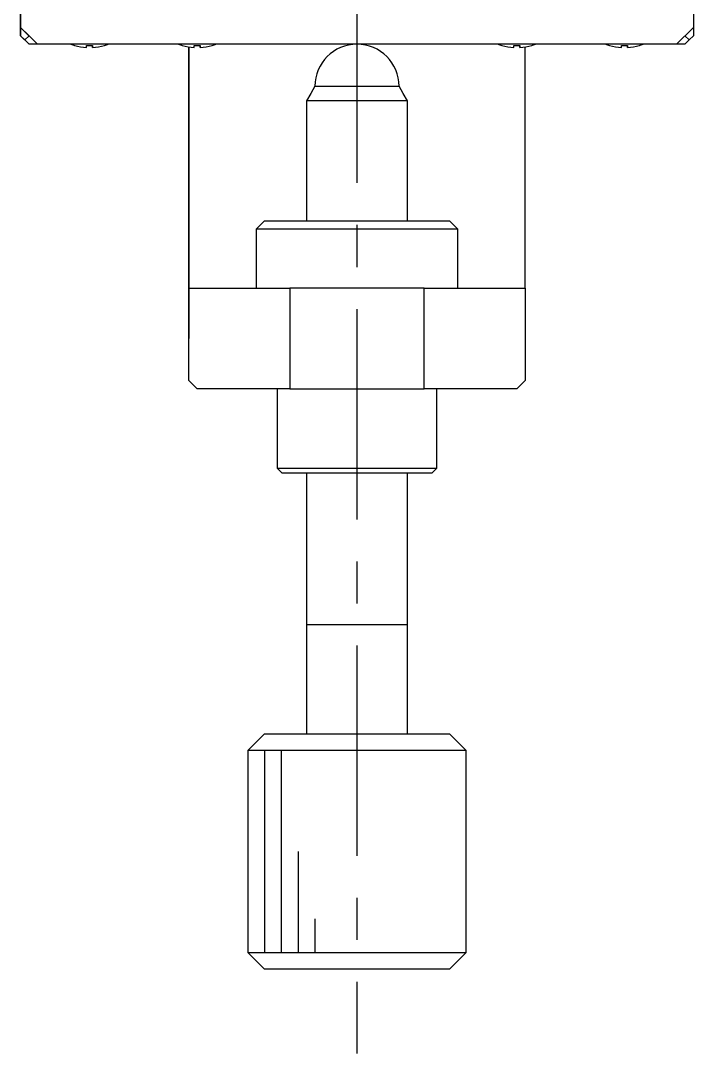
# Model space of a CAD drawing. Extents: x -213 to 364, y 25 to 498.
# Drawn here: x -14.4 to 25.6, y 331 to 392.4 of the extents above; entities that cross this region are included whole.
import ezdxf

# ---------------------------------------------------------------- set-up
doc = ezdxf.new("R2010")
doc.units = 0
doc.header["$LTSCALE"] = 10
doc.linetypes.add('CENTER', pattern=[2, 1.25, -0.25, 0.25, -0.25])
doc.layers.get('0').update_dxf_attribs({"linetype": 'CONTINUOUS'})
doc.layers.add('CENTER', color=1, linetype='CENTER')

msp = doc.modelspace()

# ---------------------------------------------------------------- linework, layer by layer
at = {"color": 7, "linetype": 'CONTINUOUS'}
for p, q in [((-14.429788, 430.950726), (-14.429788, 391.950726)), ((-14.429788, 391.950726), (-14.429788, 392.749664)), ((25.570212, 392.749664), (25.570212, 391.950726)), ((-14.429788, 391.450726), (-14.429788, 391.950726)), ((-14.429788, 391.950726), (-14.429788, 391.450726)), ((-14.429788, 391.950726), (-13.429788, 390.950726)), ((-13.929788, 391.450726), (-14.429788, 391.950726)), ((24.570212, 390.950726), (25.570212, 391.950726)), ((25.570212, 391.950726), (25.570212, 391.450726)), ((-14.429788, 391.450726), (-14.179788, 391.200726)), ((-13.929788, 390.950726), (-14.429788, 391.450726)), ((-13.929788, 391.450726), (-14.179788, 391.200726)), ((-14.179788, 391.200726), (-13.929788, 390.950726)), ((-13.929788, 391.450726), (-13.429788, 390.950726)), ((25.320212, 391.200726), (25.070212, 391.450726)), ((25.070212, 390.950726), (25.320212, 391.200726)), ((25.320212, 391.200726), (25.570212, 391.450726)), ((-13.429788, 390.950726), (-13.929788, 390.950726)), ((24.570212, 390.950726), (-13.429788, 390.950726)), ((-11.218404, 390.876581), (-11.216149, 390.881204)), ((-10.509788, 390.881204), (-10.149788, 390.881204)), ((-10.509788, 390.760867), (-10.509788, 390.881204)), ((-10.149788, 390.881204), (-10.149788, 390.760867)), ((-10.149788, 390.760867), (-10.149788, 390.881204)), ((-9.443426, 390.881204), (-9.441172, 390.876581)), ((-9.443426, 390.881204), (-9.441172, 390.876581)), ((-4.818404, 390.876581), (-4.816149, 390.881204)), ((-4.429788, 376.450726), (-4.429788, 390.795159)), ((-4.429788, 390.795159), (-4.429788, 376.450726)), ((-4.109788, 390.881204), (-3.749788, 390.881204)), ((-4.109788, 390.760867), (-4.109788, 390.881204)), ((-3.749788, 390.881204), (-3.749788, 390.760867)), ((-3.749788, 390.760867), (-3.749788, 390.881204)), ((-3.043426, 390.881204), (-3.041172, 390.876581)), ((-3.043426, 390.881204), (-3.041172, 390.876581)), ((14.181596, 390.876581), (14.183851, 390.881204)), ((14.890212, 390.881204), (15.250212, 390.881204)), ((14.890212, 390.760867), (14.890212, 390.881204)), ((15.250212, 390.881204), (15.250212, 390.760867)), ((15.250212, 390.760867), (15.250212, 390.881204)), ((15.570214, 376.450726), (15.570214, 390.795159)), ((15.956574, 390.881204), (15.958828, 390.876581)), ((15.956574, 390.881204), (15.958828, 390.876581)), ((20.581596, 390.876581), (20.583851, 390.881204)), ((21.290212, 390.881204), (21.650212, 390.881204)), ((21.290212, 390.760867), (21.290212, 390.881204)), ((21.650212, 390.881204), (21.650212, 390.760867)), ((21.650212, 390.760867), (21.650212, 390.881204)), ((22.356574, 390.881204), (22.358828, 390.876581)), ((22.356574, 390.881204), (22.358828, 390.876581)), ((25.070212, 390.950726), (24.570212, 390.950726)), ((3.070212, 388.450726), (2.820212, 388.017713)), ((3.070212, 388.450726), (8.070212, 388.450726)), ((8.320212, 388.017713), (8.070212, 388.450726)), ((2.820212, 388.017713), (2.570212, 387.5847)), ((8.570212, 387.5847), (2.570212, 387.5847)), ((2.570212, 387.5847), (2.570212, 380.450745)), ((8.570212, 387.5847), (8.320212, 388.017713)), ((8.570212, 380.450745), (8.570212, 387.5847)), ((0.070212, 380.450726), (-0.429788, 379.950726)), ((0.070212, 380.450726), (11.070212, 380.450726)), ((11.570212, 379.950726), (11.070212, 380.450726)), ((11.570212, 379.950726), (-0.429788, 379.950726)), ((-0.429788, 379.950726), (-0.429788, 376.450726)), ((11.570212, 376.450726), (11.570212, 379.950726)), ((-4.429788, 376.450726), (1.570212, 376.450726)), ((-4.429788, 370.950726), (-4.429788, 376.450726)), ((-4.429788, 376.450726), (-4.429788, 373.450726)), ((1.570212, 376.450726), (1.570212, 370.450726)), ((5.570212, 376.450726), (1.570212, 376.450726)), ((9.570212, 376.450726), (5.570212, 376.450726)), ((9.570212, 370.450726), (9.570212, 376.450726)), ((9.570212, 376.450726), (15.570214, 376.450726)), ((15.570214, 376.450726), (15.570212, 370.950726)), ((-4.429788, 370.950726), (-4.429788, 373.450726)), ((-4.429788, 370.950726), (-3.929788, 370.450726)), ((-3.929788, 370.450726), (-4.429788, 370.950726)), ((15.070212, 370.450726), (15.570212, 370.950726)), ((1.570212, 370.450726), (-3.929788, 370.450726)), ((0.820212, 370.450726), (0.820212, 365.750726)), ((1.570212, 370.450726), (9.570212, 370.450726)), ((15.070212, 370.450726), (9.570212, 370.450726)), ((10.320212, 365.750726), (10.320212, 370.450726)), ((0.820212, 365.750726), (10.320212, 365.750726)), ((0.820212, 365.750726), (1.120212, 365.450726)), ((10.020212, 365.450726), (1.120212, 365.450726)), ((2.570212, 365.450706), (2.570212, 356.450726)), ((8.570212, 356.450726), (8.570212, 365.450706)), ((10.020212, 365.450726), (10.320212, 365.750726)), ((2.570207, 356.450726), (8.570217, 356.450726)), ((2.570212, 356.455726), (2.570212, 356.450726)), ((2.570212, 356.450726), (2.570212, 349.950726)), ((2.570212, 356.450726), (2.570212, 356.445726)), ((8.570212, 356.450726), (8.570212, 356.455726)), ((8.570212, 349.950726), (8.570212, 356.450726)), ((8.570212, 356.445726), (8.570212, 356.450726)), ((0.070212, 349.950726), (-0.929788, 348.950726)), ((0.070212, 349.950726), (11.070212, 349.950726)), ((12.070212, 348.950726), (11.070212, 349.950726)), ((12.070212, 348.950726), (-0.929788, 348.950726)), ((-0.929788, 348.950726), (-0.929788, 336.950726)), ((12.070212, 336.950726), (12.070212, 348.950726)), ((-0.929788, 336.950726), (12.069946, 336.950726)), ((-0.929788, 336.950726), (0.070212, 335.950726)), ((11.070212, 335.950726), (12.070212, 336.950726)), ((12.069946, 336.950726), (12.070212, 336.950726)), ((11.070212, 335.950726), (0.070212, 335.950726)), ((11.069987, 335.950726), (0.070212, 335.950726))]:
    msp.add_line(p, q, dxfattribs=at)
at = {"color": 3, "linetype": 'CONTINUOUS'}
for p, q in [((0.070212, 348.950726), (0.070212, 336.950726)), ((1.070212, 348.950726), (1.070212, 336.950726)), ((2.070212, 342.950726), (2.070212, 336.950726)), ((3.070212, 338.950726), (3.070212, 336.950726))]:
    msp.add_line(p, q, dxfattribs=at)
at = {"color": 7, "linetype": 'CONTINUOUS'}
for centre, radius, start, end in [((-10.329788, 393.950726), 3.2, 249.635865, 253.877467), ((-10.329788, 393.950726), 3.194933, 253.893288, 266.770291), ((-10.329788, 393.950726), 3.194933, 273.229709, 286.106712), ((-10.329788, 393.950726), 3.2, 286.122533, 290.364135), ((-3.929788, 393.950726), 3.2, 249.635865, 253.877467), ((-3.929788, 393.950726), 3.194933, 253.893288, 266.770291), ((-3.929788, 393.950726), 3.194933, 273.229709, 286.106712), ((-3.929788, 393.950726), 3.2, 286.122533, 290.364135), ((5.570212, 388.450726), 2.5, 90, 180), ((5.570212, 388.450726), 2.5, 0, 90), ((15.070212, 393.950726), 3.2, 249.635865, 253.877467), ((15.070212, 393.950726), 3.194933, 253.893288, 266.770291), ((15.070212, 393.950726), 3.194933, 273.229709, 286.106712), ((15.070212, 393.950726), 3.2, 286.122533, 290.364135), ((21.470212, 393.950726), 3.2, 249.635865, 253.877467), ((21.470212, 393.950726), 3.194933, 253.893288, 266.770291), ((21.470212, 393.950726), 3.194933, 273.229709, 286.106712), ((21.470212, 393.950726), 3.2, 286.122533, 290.364135)]:
    msp.add_arc(centre, radius, start, end, dxfattribs=at)
at = {"layer": 'CENTER', "color": 1, "linetype": 'CENTER'}
msp.add_line((5.570212, 395.200726), (5.570212, 330.950726), dxfattribs=at)

doc.saveas('drawing.dxf')
